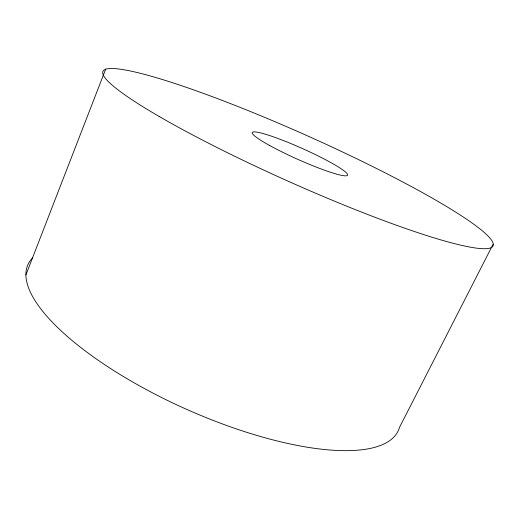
<?xml version="1.0" encoding="UTF-8"?>
<svg xmlns="http://www.w3.org/2000/svg" width="519" height="519" viewBox="0 0 519 519"><rect width="100%" height="100%" fill="white"/><g stroke="black" fill="none" stroke-linecap="round" stroke-linejoin="round"><path stroke-width="0.78" d="M25.95 274.83L105.701 69.092M493.05 244.365L399.52 427.345A202.929 67.262 24.1 0 1 179.431 406.085A202.929 67.262 24.1 0 1 32.463 258.001M159.437 116.619A213.653 24.64 24.1 0 0 486.297 248.666A213.653 24.64 24.1 0 0 247.686 110.417A213.653 24.64 24.1 0 0 159.437 116.619M269.809 145.58A52.16 5.871 24.1 0 0 346.964 175.643A52.16 5.871 24.1 0 0 282.959 140.383A52.16 5.871 24.1 0 0 269.809 145.58"/></g></svg>
